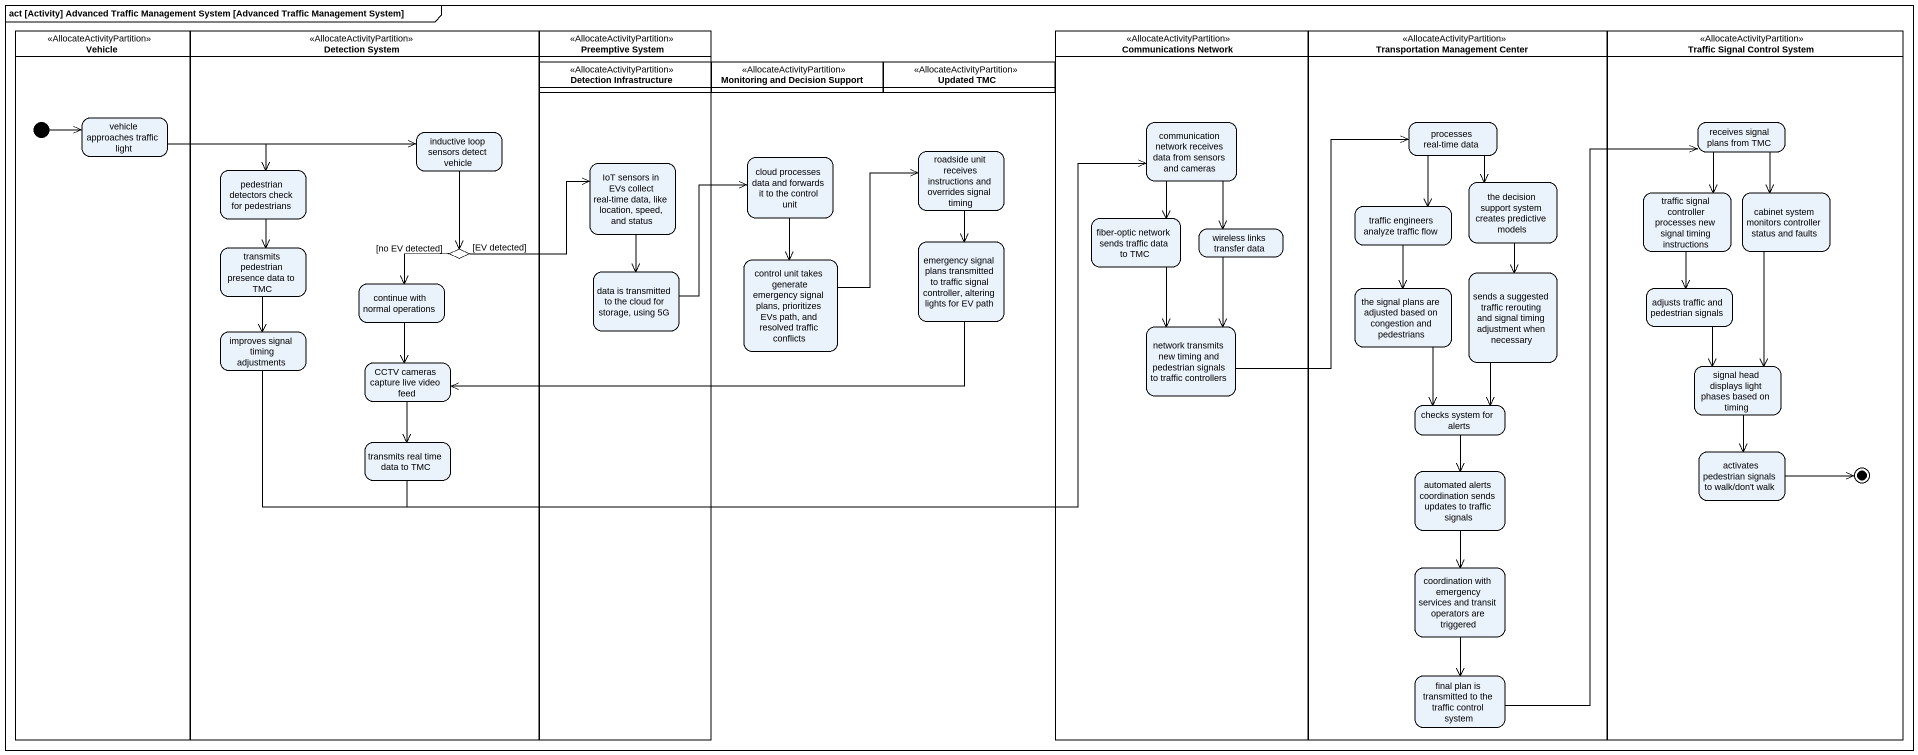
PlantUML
@startuml
mainframe act [Activity] Advanced Traffic Management System [Advanced Traffic Management System]
hide empty description
state Vehicle <<AllocateActivityPartition>> {
  state "vehicle approaches traffic light" as vehicle_approaches_traffic
  [*] -right-> vehicle_approaches_traffic
}
state "Detection System" as Detection_System <<AllocateActivityPartition>> {
  state "inductive loop sensors detect vehicle" as inductive_loop_sensors
  state "pedestrian detectors check for pedestrians" as pedestrian_detectors_check
  state "transmits pedestrian presence data to TMC" as transmits_pedestrian
  state choice1 <<choice>>
  state "continue with normal operations" as continue_with_normal
  state "improves signal timing adjustments" as improves_signal_timing
  state "CCTV cameras capture live video feed" as CCTV_cameras_capture_live
  state "transmits real time data to TMC" as transmits_real_time_data_to
}
state "Preemptive System" as Preemptive_System <<AllocateActivityPartition>> {
  state "Detection Infrastructure" as Detection_Infrastructure <<AllocateActivityPartition>>
  state "IoT sensors in EVs collect real-time data, like location, speed, and status" as IoT_sensors_in_EVs_collect
  state "data is transmitted to the cloud for storage, using 5G" as data_is_transmitted_to_the
}
state "Communications Network" as Communications_Network <<AllocateActivityPartition>> {
  state "communication network receives data from sensors and cameras" as communication_network
  state "fiber-optic network sends traffic data to TMC" as fiber_optic_network_sends
  state "wireless links transfer data" as wireless_links_transfer_data
  state "network transmits new timing and pedestrian signals to traffic controllers" as network_transmits_new
}
state "Transportation Management Center" as Transportation_Management <<AllocateActivityPartition>> {
  state "processes real-time data" as processes_real_time_data
  state "the decision support system creates predictive models" as the_decision_support_system
  state "traffic engineers analyze traffic flow" as traffic_engineers_analyze
  state "sends a suggested traffic rerouting and signal timing adjustment when necessary" as sends_a_suggested_traffic
  state "the signal plans are adjusted based on congestion and pedestrians" as the_signal_plans_are
  state "checks system for alerts" as checks_system_for_alerts
  state "automated alerts coordination sends updates to traffic signals" as automated_alerts
  state "coordination with emergency services and transit operators are triggered" as coordination_with_emergency
  state "final plan is transmitted to the traffic control system" as final_plan_is_transmitted
}
state "Traffic Signal Control System" as Traffic_Signal_Control <<AllocateActivityPartition>> {
  state "receives signal plans from TMC" as receives_signal_plans_from
  state "traffic signal controller processes new signal timing instructions" as traffic_signal_controller
  state "cabinet system monitors controller status and faults" as cabinet_system_monitors
  state "adjusts traffic and pedestrian signals" as adjusts_traffic_and
  state "signal head displays light phases based on timing" as signal_head_displays_light
  state "activates pedestrian signals to walk/don't walk" as activates_pedestrian
  activates_pedestrian -right-> [*]
}
state "Monitoring and Decision Support" as Monitoring_and_Decision <<AllocateActivityPartition>>
state "Updated TMC" as Updated_TMC <<AllocateActivityPartition>>
state "cloud processes data and forwards it to the control unit" as cloud_processes_data_and
state "roadside unit receives instructions and overrides signal timing" as roadside_unit_receives
state "control unit takes generate emergency signal plans, prioritizes EVs path, and resolved traffic conflicts" as control_unit_takes_generate
state "emergency signal plans transmitted to traffic signal controller, altering lights for EV path" as emergency_signal_plans
vehicle_approaches_traffic -right-> inductive_loop_sensors
vehicle_approaches_traffic -right-> pedestrian_detectors_check
inductive_loop_sensors --> choice1
cloud_processes_data_and --> control_unit_takes_generate
roadside_unit_receives --> emergency_signal_plans
communication_network --> fiber_optic_network_sends
communication_network --> wireless_links_transfer_data
processes_real_time_data --> the_decision_support_system
processes_real_time_data --> traffic_engineers_analyze
receives_signal_plans_from --> traffic_signal_controller
receives_signal_plans_from --> cabinet_system_monitors
pedestrian_detectors_check --> transmits_pedestrian
IoT_sensors_in_EVs_collect --> data_is_transmitted_to_the
the_decision_support_system --> sends_a_suggested_traffic
traffic_signal_controller --> adjusts_traffic_and
cabinet_system_monitors --> signal_head_displays_light
fiber_optic_network_sends --> network_transmits_new
wireless_links_transfer_data --> network_transmits_new
traffic_engineers_analyze --> the_signal_plans_are
transmits_pedestrian --> improves_signal_timing
choice1 -right-> IoT_sensors_in_EVs_collect : [EV detected]
choice1 --> continue_with_normal : [no EV detected]
data_is_transmitted_to_the -up-> cloud_processes_data_and
control_unit_takes_generate -up-> roadside_unit_receives
emergency_signal_plans -left-> CCTV_cameras_capture_live
sends_a_suggested_traffic --> checks_system_for_alerts
continue_with_normal --> CCTV_cameras_capture_live
the_signal_plans_are --> checks_system_for_alerts
adjusts_traffic_and --> signal_head_displays_light
improves_signal_timing -right-> communication_network
network_transmits_new -up-> processes_real_time_data
CCTV_cameras_capture_live --> transmits_real_time_data_to
signal_head_displays_light --> activates_pedestrian
checks_system_for_alerts --> automated_alerts
transmits_real_time_data_to -right-> communication_network
automated_alerts --> coordination_with_emergency
coordination_with_emergency --> final_plan_is_transmitted
final_plan_is_transmitted -up-> receives_signal_plans_from
@enduml
